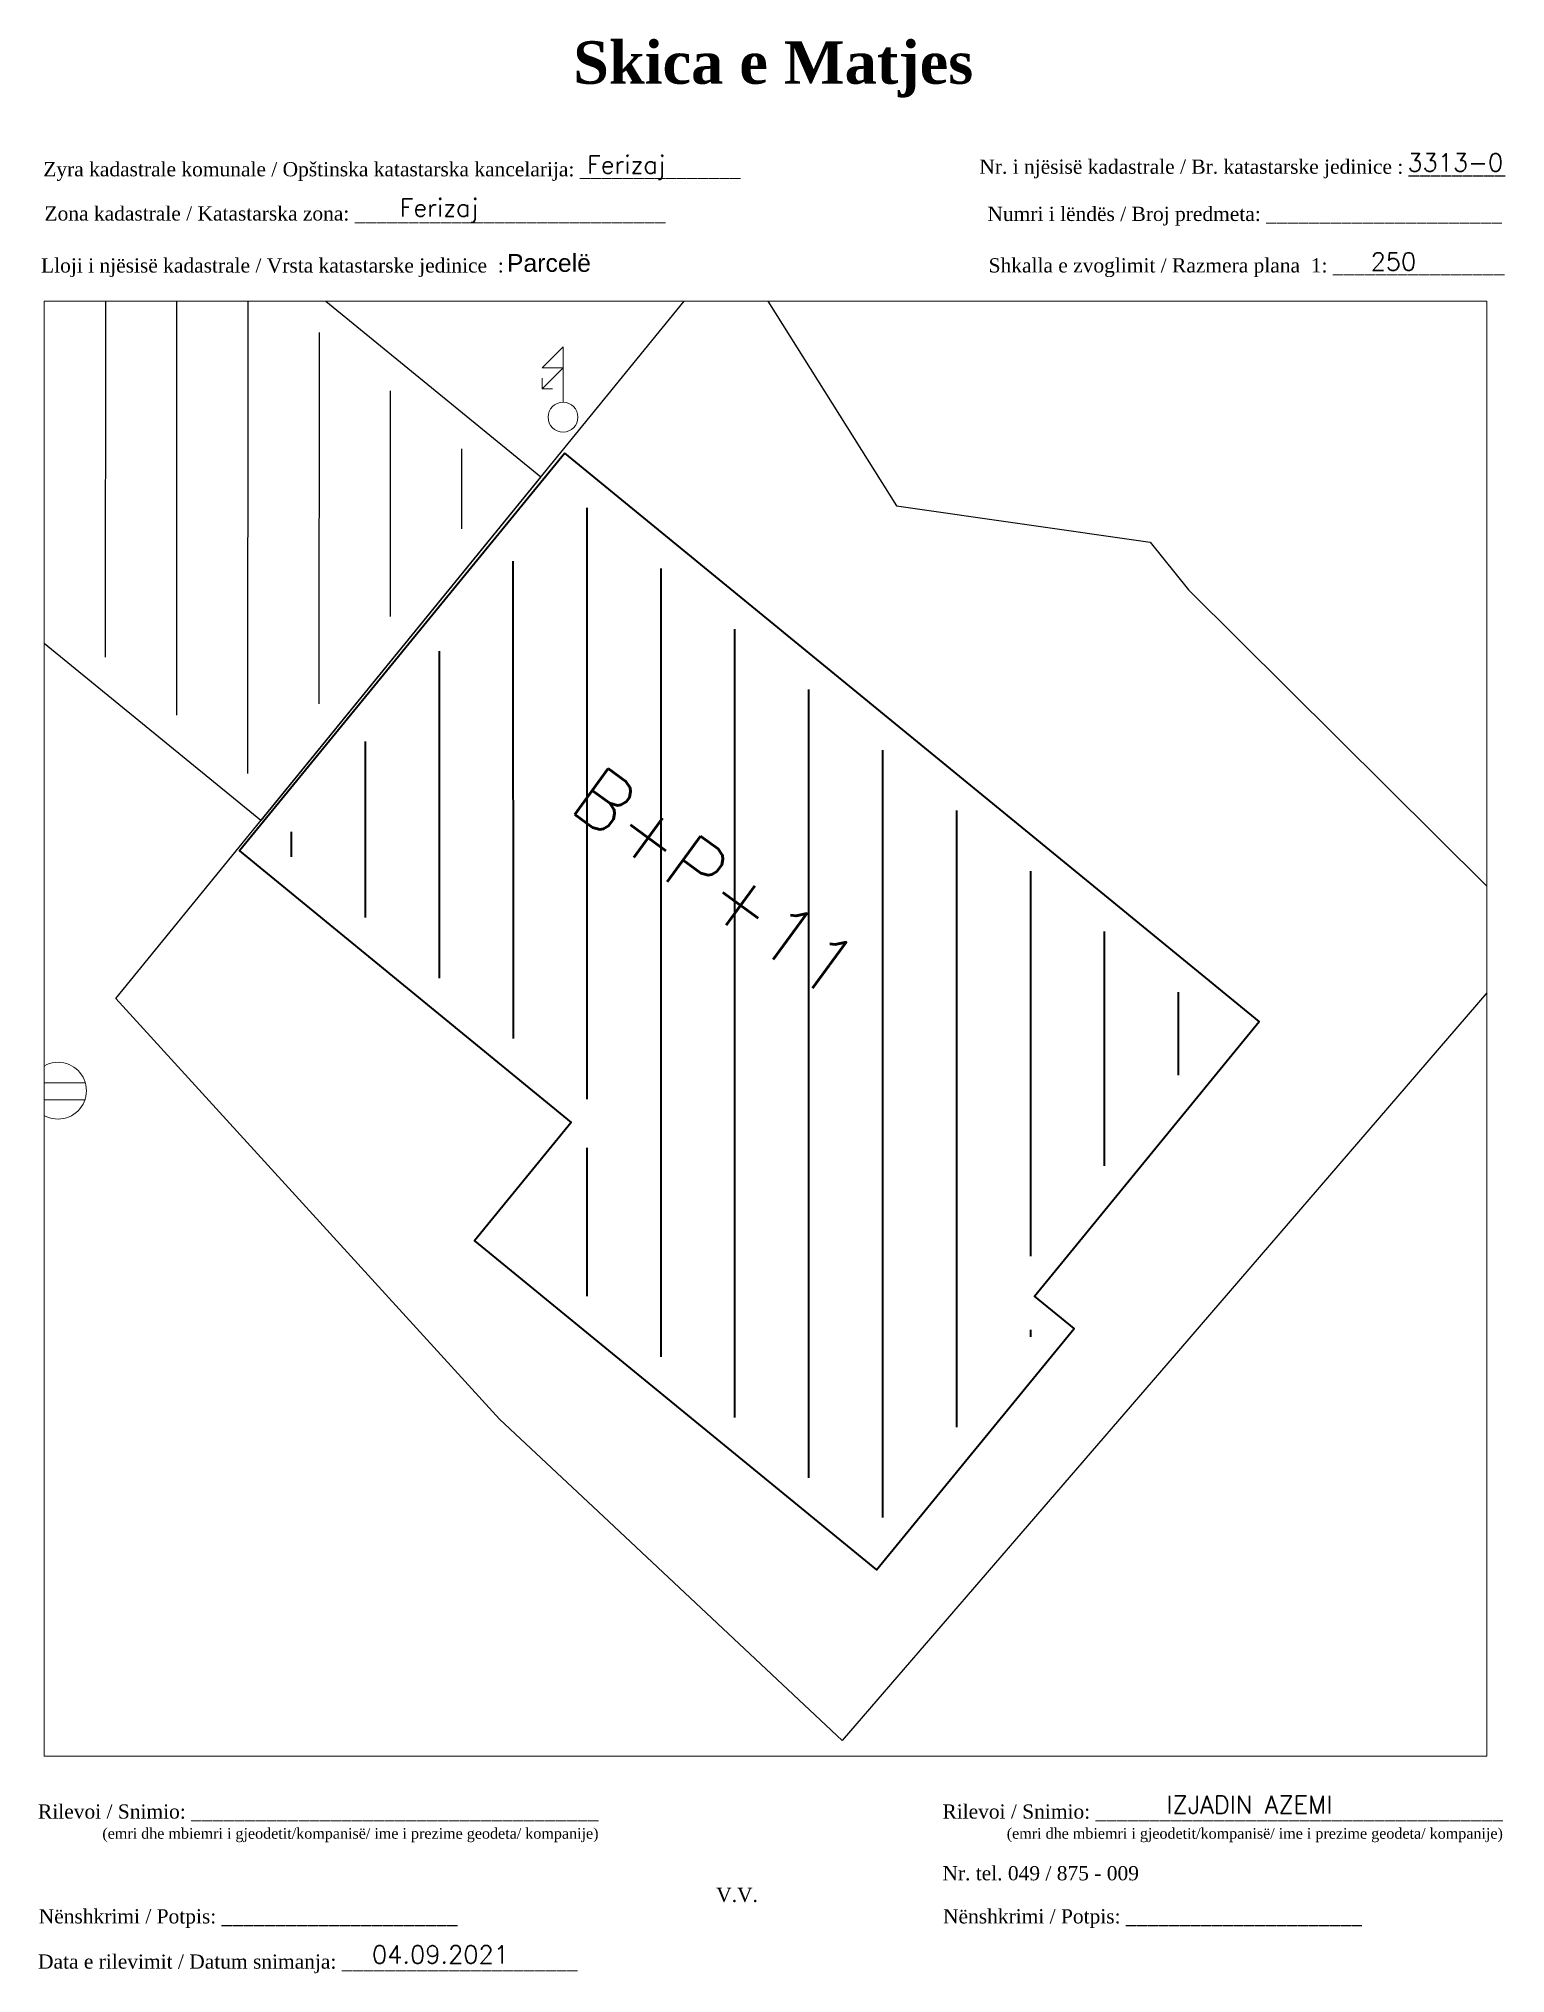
# Paper-space layout 'Skica e Matjes' of a CAD drawing. Header units: metres, sheet in millimetres. Extents: x 1 to 208, y 4 to 276.
# The model-space entities are those that its viewports show. They can reach past a viewport. Long polylines and large blocks are cut down to what shows.
import ezdxf

# ---------------------------------------------------------------- set-up
doc = ezdxf.new("R2010")
doc.units = ezdxf.units.M
doc.layers.add('A - Pllaka përdhes (mbi bodrum) polyline_Pen_No__6', color=5, linetype='Continuous', lineweight=35)
for name, color, linetype in [('Korniza_txt', 250, 'Continuous'), ('Legjenda', 7, 'Continuous'), ('Objekt', 42, 'Continuous'), ('Parcele_baze', 7, 'Continuous')]:
    doc.layers.add(name, color=color, linetype=linetype)
doc.styles.get("Standard").update_dxf_attribs({"font": 'simplex.shx'})

# ---------------------------------------------------------------- blocks, each defined once
blk = doc.blocks.new('Settling Basin - PK ujrat e zeza')
at = {"color": 21, "lineweight": 0, "flags": 128}
for points in [[(-0.949, 0.274), (0.962, 0.274)], [(-0.946, -0.326), (0.961, -0.326)]]:
    blk.add_lwpolyline(points, dxfattribs=at)
at = {"color": 21, "lineweight": 0}
blk.add_circle((0, 0), 1, dxfattribs=at)
blk = doc.blocks.new('Pole electricity_ Shtyllë Elekrike Druri - tension i lartë')
at = {"color": 1, "linetype": 'ByBlock', "lineweight": 0, "flags": 128}
for points in [[(0, 0.5), (0, 2.35), (-0.7, 1.65), (0, 1.65), (-0.7, 0.95)], [(-0.35, 0.95), (-0.7, 0.95), (-0.7, 1.3)]]:
    blk.add_lwpolyline(points, dxfattribs=at)
at = {"color": 1, "linetype": 'ByBlock', "lineweight": 0}
blk.add_circle((0, 0), 0.5, dxfattribs=at)

msp = doc.modelspace()

# ---------------------------------------------------------------- hatches: boundary and pattern name
at = {"layer": 'A - Pllaka përdhes (mbi bodrum) polyline_Pen_No__6', "linetype": 'Continuous', "lineweight": 35}
h = msp.add_hatch(dxfattribs=at)
h.set_pattern_fill('ANSI31', color=5, scale=0.82, angle=45)
h.paths.add_polyline_path([(7512591.266, 4691744.843), (7512581.07, 4691732.383), (7512592.757, 4691722.82), (7512589.35, 4691718.657), (7512601.965, 4691708.334), (7512607.652, 4691715.284), (7512606.259, 4691716.424), (7512614.175, 4691726.097)])
h.paths.add_polyline_path([(7512590.585, 4691743.752), (7512591.507, 4691743.752), (7512591.507, 4691745.627), (7512590.585, 4691745.627)], flags=9)
h.paths.add_polyline_path([(7512590.498, 4691733.621), (7512600.149, 4691726.571), (7512601.919, 4691728.993), (7512592.267, 4691736.043)], flags=24)
at = {"layer": 'Objekt'}
h = msp.add_hatch(dxfattribs=at)
h.set_pattern_fill('ANSI31', color=256, scale=0.79, angle=45)
h.paths.add_polyline_path([(7512572.643, 4691758.517), (7512575.22, 4691761.687), (7512573.778, 4691762.85), (7512578.06, 4691768.122), (7512565.305, 4691778.515), (7512560.691, 4691772.857), (7512565.022, 4691769.347), (7512557.364, 4691759.99), (7512560.589, 4691757.348), (7512557.363, 4691753.409), (7512580.276, 4691734.72), (7512588.875, 4691745.274)])

# ---------------------------------------------------------------- linework, layer by layer
at = {"flags": 128}
msp.add_lwpolyline([(7512591.126, 4691746.25), (7512579.663, 4691732.243), (7512591.35, 4691722.679), (7512587.943, 4691718.517), (7512602.106, 4691706.927), (7512609.06, 4691715.425), (7512607.667, 4691716.565), (7512615.582, 4691726.238)], dxfattribs=at)
at = {"layer": 'A - Pllaka përdhes (mbi bodrum) polyline_Pen_No__6', "color": 5, "linetype": 'Continuous', "lineweight": 35}
msp.add_lwpolyline([(7512591.126, 4691746.25), (7512579.663, 4691732.243), (7512591.35, 4691722.679), (7512587.943, 4691718.517), (7512602.106, 4691706.927), (7512609.06, 4691715.425), (7512607.667, 4691716.565), (7512615.582, 4691726.238)], close=True, dxfattribs=at)
at = {"layer": 'Objekt', "flags": 128}
msp.add_lwpolyline([(7512565.162, 4691779.922), (7512579.466, 4691768.267), (7512575.187, 4691762.998), (7512576.629, 4691761.835), (7512574.049, 4691758.661), (7512590.282, 4691745.417), (7512580.419, 4691733.313), (7512555.954, 4691753.268), (7512559.182, 4691757.208), (7512555.957, 4691759.85), (7512563.612, 4691769.203), (7512559.282, 4691772.712)], close=True, dxfattribs=at)
at = {"layer": 'Parcele_baze', "flags": 128}
msp.add_lwpolyline([(7512592.675, 4691708.63), (7512588.828, 4691712.241), (7512575.313, 4691727.052), (7512596.988, 4691753.627), (7512602.81, 4691744.389), (7512611.74, 4691743.11), (7512613.089, 4691741.438), (7512625.349, 4691729.268), (7512612.804, 4691714.723), (7512600.892, 4691700.919)], close=True, dxfattribs=at)

# ---------------------------------------------------------------- block references
at = {"layer": 'Legjenda', "color": 1, "xscale": 1.052631575391474, "yscale": 1.052631575391474, "zscale": 1.052631575391474}
msp.add_blockref('Pole electricity_ Shtyllë Elekrike Druri - tension i lartë', (7512591.061, 4691747.513), dxfattribs=at)
at = {"layer": 'Legjenda'}
msp.add_blockref('Settling Basin - PK ujrat e zeza', (7512573.276, 4691723.801, 611.392), dxfattribs=at)

# ---------------------------------------------------------------- texts
msp.add_text('B+P+11', height=2, rotation=323.85449).set_placement((7512591.196, 4691733.73))

psp = doc.layouts.new('Skica e Matjes')

# ---------------------------------------------------------------- texts
at = {"layer": 'Korniza_txt'}
for s, insert, char_height, width, attachment_point in [('\\pi98.847;{\\fBook Antiqua|b1|i0|c0|p18;\\H1.333x;Skica e Matjes}', (55.31, 267.66), 4.5, 191.8237, 8), ('Ferizaj', (78.51, 259.47), 2.5, 29.4868, 1), ('{\\fTimes New Roman|b0|i0|c0|p18;Nr. i njësisë kadastrale / Br. katastarske jedinice : _________}', (133.78, 258.94), 2, 98.5379, 1), ('3313-0', (194.08, 259.78), 2.5, 29.4868, 1), ('{\\fTimes New Roman|b0|i0|c0|p18; Zyra kadastrale komunale / Opštinska katastarska kancelarija: _______________}', (1.15, 258.58), 2, 114.6874, 1), ('Ferizaj', (52.12, 253.41), 2.5, 38.4326, 1), ('{\\fTimes New Roman|b0|i0|c0|p18; Zona kadastrale / Katastarska zona: _____________________________}', (1.32, 252.35), 2, 87.8278, 1), ('{\\fTimes New Roman|b0|i0|c0|p18; Numri i lëndës / Broj predmeta: ______________________}', (134.16, 252.29), 2, 83.344, 1), ('{\\fArial|b0|i0|c0|p34;Parcelë}', (67.22, 245.63), 2.5, 29.4868, 1), ('250', (188.9, 245.82), 2.5, 29.4868, 1), ('{\\fTimes New Roman|b0|i0|c0|p18; Lloji i njësisë kadastrale / Vrsta katastarske jedinice  : }', (0.84, 245.03), 2, 108.0893, 1), ('{\\fTimes New Roman|b0|i0|c0|p18; Shkalla e zvoglimit / Razmera plana  1: ________________}', (134.33, 245.04), 2, 98.5379, 1), ('{\\fTimes New Roman|b0|i0|c0|p18; Rilevoi / Snimio: ______________________________________\\P             \\H0.75x;(emri dhe mbiemri i gjeodetit/kompanisë/ ime i prezime geodeta/ kompanije)}', (0.41, 27.3), 2, 87.3883, 1), ('{\\fTimes New Roman|b0|i0|c0|p18; Rilevoi / Snimio: ______________________________________\\P             \\H0.75x;(emri dhe mbiemri i gjeodetit/kompanisë/ ime i prezime geodeta/ kompanije)}', (127.82, 27.3), 2, 87.3883, 1), ('IZJADIN AZEMI', (160.16, 28.51), 2.5, 41.9482, 1), ('{\\fTimes New Roman|b0|i0|c0|p18; Nr. tel. 049 / 875 - 009                          }', (127.82, 18.61), 2, 83.344, 1), ('{\\fTimes New Roman|b0|i0|c0|p18;V.V.                                 }', (96.71, 15.56), 2, 9.4297, 1), ('{\\fTimes New Roman|b0|i0|c0|p18; Nënshkrimi / Potpis: ______________________\\P                                 }', (0.51, 12.54), 2, 83.344, 1), ('{\\fTimes New Roman|b0|i0|c0|p18; Nënshkrimi / Potpis: ______________________\\P                                 }', (127.91, 12.54), 2, 83.344, 1), ('{\\fTimes New Roman|b0|i0|c0|p18; Data e rilevimit / Datum snimanja: ______________________\\P                                 }', (0.41, 6.17), 2, 83.344, 1), ('04.09.2021', (48.22, 7.41), 2.5, 29.4868, 1)]:
    psp.add_mtext(s, dxfattribs=dict(at, insert=insert, char_height=char_height, width=width, attachment_point=attachment_point))

# ---------------------------------------------------------------- viewports
at = {"layer": '0', "view_target_point": (370776.427, 310629.57)}
psp.add_viewport(center=(103.65, 136.55), size=(203.27, 204.865), view_center_point=(7141821.765, 4381096.416), view_height=51.2164, dxfattribs=at)

doc.saveas('drawing.dxf')
